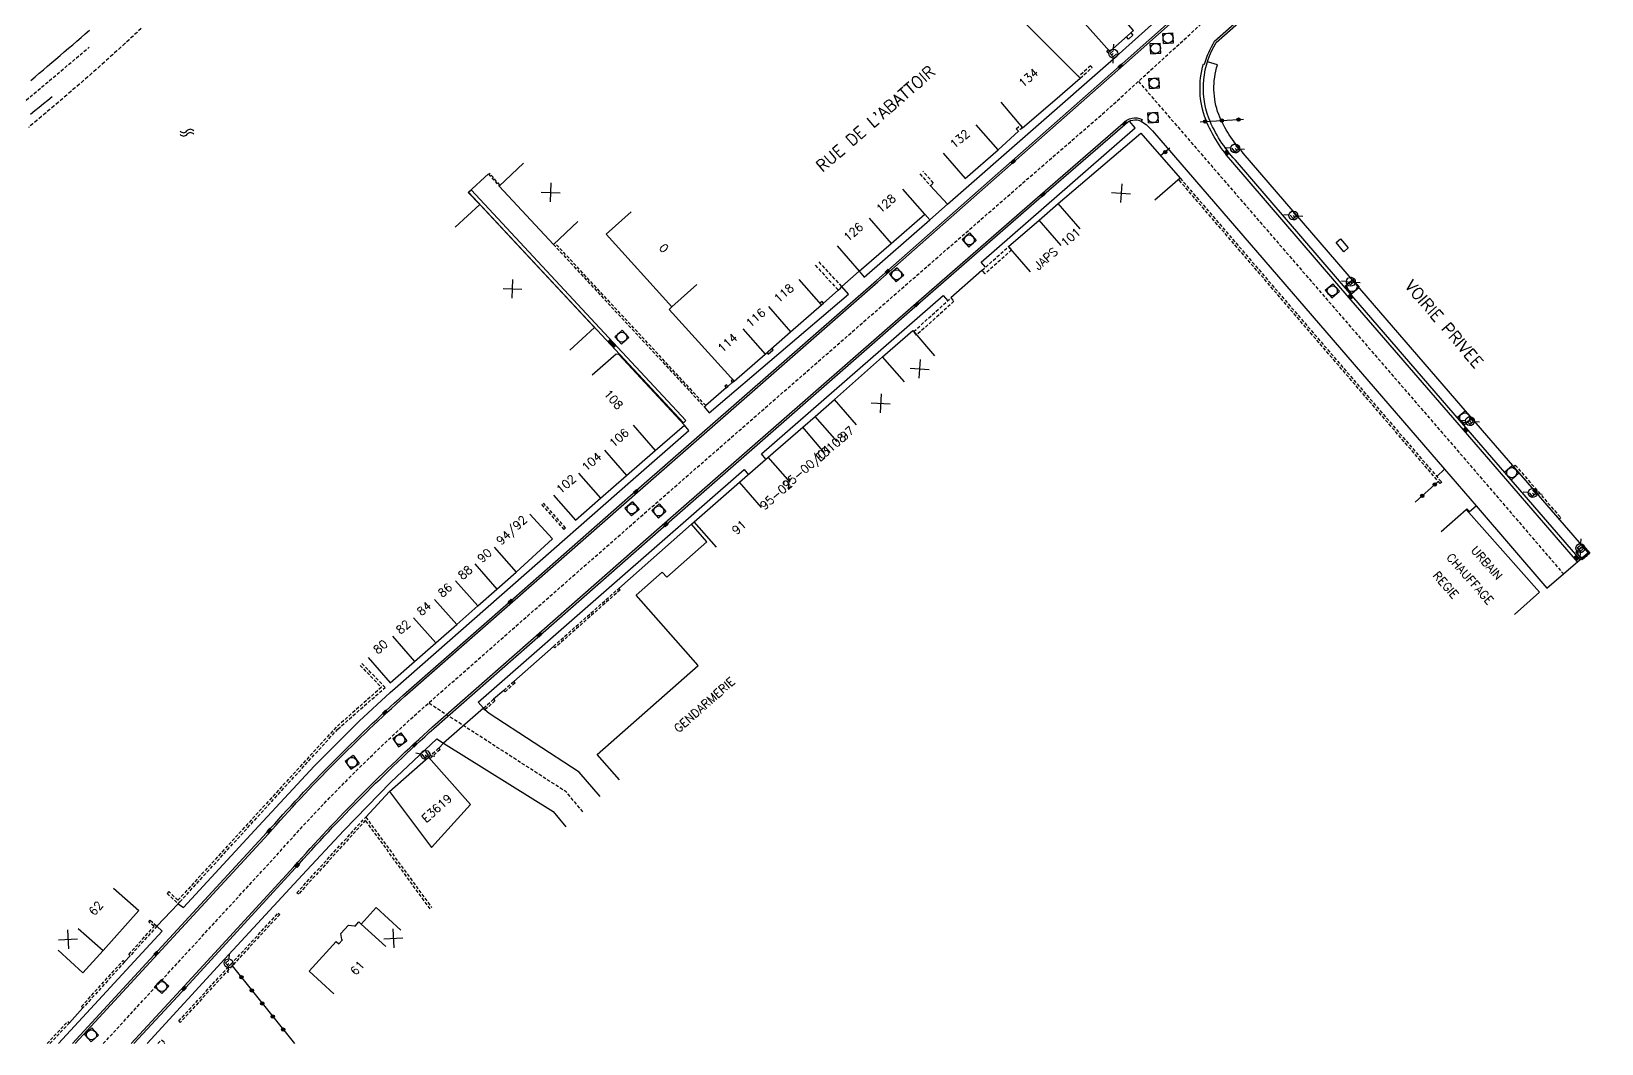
# Model space of a CAD drawing. Header units: millimetres. Extents: x 160999 to 162000, y 122000 to 123000.
# Drawn here: x 161182.8 to 161417.2, y 122000 to 122151.2 of the extents above; entities that cross this region are included whole.
import ezdxf
from ezdxf.enums import TextEntityAlignment as Align

# ---------------------------------------------------------------- set-up
doc = ezdxf.new("R2010")
doc.units = ezdxf.units.MM
doc.linetypes.add('DASHED', pattern=[0.75, 0.5, -0.25])
doc.layers.get('0').update_dxf_attribs({"linetype": 'CONTINUOUS'})
for name, color, linetype in [('W0001', 6, 'DASHED'), ('W0008', 7, 'CONTINUOUS'), ('W0100', 7, 'CONTINUOUS'), ('W0112', 1, 'DASHED'), ('W0322', 7, 'CONTINUOUS'), ('W0334', 7, 'CONTINUOUS'), ('W0400', 7, 'CONTINUOUS'), ('W0420', 7, 'CONTINUOUS'), ('W0471', 7, 'CONTINUOUS'), ('W0500', 5, 'DASHED'), ('W0984', 7, 'CONTINUOUS'), ('W0989', 7, 'CONTINUOUS'), ('W0991', 7, 'CONTINUOUS'), ('W1102', 7, 'CONTINUOUS')]:
    doc.layers.add(name, color=color, linetype=linetype)
doc.styles.get("Standard").update_dxf_attribs({"font": 'romans.shx', "width": 0.85})

# ---------------------------------------------------------------- blocks, each defined once
blk = doc.blocks.new('t991o')
at = {"color": 0, "linetype": 'Continuous'}
for p, q in [((-1, 1), (1, -1)), ((-1, -1), (1, 1))]:
    blk.add_line(p, q, dxfattribs=at)
blk = doc.blocks.new('t322o')
at = {"color": 0, "linetype": 'Continuous'}
for radius in [0.25, 0.15]:
    blk.add_circle((0, 0), radius, dxfattribs=at)
blk = doc.blocks.new('T420')
for p, q in [((0.75, 0.75), (-0.75, 0.75)), ((-0.75, 0.75), (-0.75, -0.75)), ((0.75, 0.75), (0.75, -0.75)), ((0.75, -0.75), (-0.75, -0.75))]:
    blk.add_line(p, q)
blk.add_ellipse((0, 0), major_axis=(-0.53, 0.53), ratio=1, start_param=3.926991, end_param=10.210176)
blk = doc.blocks.new('T400')
for p, q in [((-0.15, 0.3), (0.15, 0.3)), ((-0.15, -0.25), (-0.15, 0.3)), ((-0.15, 0.15), (0.15, 0.15)), ((-0.15, 0), (0.15, 0)), ((0.15, 0.3), (0.15, -0.25)), ((-0.15, -0.15), (0.15, -0.15)), ((-0.15, -0.25), (-0.15, -0.3)), ((-0.15, -0.3), (0.15, -0.3)), ((0.15, -0.3), (0.15, -0.25))]:
    blk.add_line(p, q)
blk = doc.blocks.new('T471')
for p, q in [((-0.333334, 0.333334), (-0.333334, -0.333334)), ((-0.333334, 0.333334), (0.333334, 0.333334)), ((-0.333334, 0), (0, 0)), ((0.500001, 0.500001), (1.000002, 1.000002)), ((-0.500001, -0.500001), (-1.000002, -1.000002)), ((-0.333334, -0.333334), (0.333334, -0.333334))]:
    blk.add_line(p, q)
blk.add_ellipse((0, 0), major_axis=(0.471405, 0.471405), ratio=1, start_param=5.4977871438, end_param=11.780972451)
blk = doc.blocks.new('t500o')
at = {"color": 0, "linetype": 'Continuous'}
for centre, start, end in [((-0.5, 0.625), 216.8699, 323.1301), ((0.5, -0.125), 36.8699, 143.1301), ((0.5, -0.625), 36.8699, 143.1301), ((-0.5, 0.125), 216.8699, 323.1301)]:
    blk.add_arc(centre, 0.625, start, end, dxfattribs=at)

msp = doc.modelspace()

# ---------------------------------------------------------------- linework, layer by layer
at = {"layer": 'W0001'}
msp.add_line((161165.37, 122126.91), (161191.43, 122148.82), dxfattribs=at)
at = {"layer": 'W0001', "flags": 128}
msp.add_lwpolyline([(161193.52, 122000), (161202.81, 122010.08), (161219.69, 122028.45, -0.028537), (161240.64, 122049.58), (161256.96, 122063.95), (161276.59, 122081.17), (161313.3, 122113.25), (161331.4, 122129.03), (161343.73, 122139.72, -0.023694), (161344.11, 122140.07), (161357.3, 122152.14), (161374.97, 122167.79), (161375.09, 122167.84), (161392.64, 122183.41), (161416.46, 122204.28), (161467.31, 122248.85)], format="xyb", dxfattribs=at)
for points in [[(161348.09, 122143.71), (161396.3, 122087.92), (161400.98, 122082.47), (161411.55, 122070.14)], [(161265.15, 122034.61), (161262.63, 122037.6), (161242.09, 122050.85)]]:
    msp.add_lwpolyline(points, dxfattribs=at)
at = {"layer": 'W0008'}
for p, q in [((161188.95, 122149.19), (161189.57, 122149.73)), ((161189.57, 122149.73), (161190.2, 122150.26)), ((161190.2, 122150.26), (161190.82, 122150.8)), ((161190.82, 122150.8), (161191.44, 122151.34)), ((161185.83, 122146.52), (161186.46, 122147.05)), ((161186.46, 122147.05), (161187.08, 122147.59)), ((161187.08, 122147.59), (161187.7, 122148.12)), ((161187.7, 122148.12), (161188.33, 122148.66)), ((161188.33, 122148.66), (161188.95, 122149.19)), ((161183.34, 122144.38), (161183.96, 122144.91)), ((161183.96, 122144.91), (161184.58, 122145.45)), ((161184.58, 122145.45), (161185.21, 122145.98)), ((161185.21, 122145.98), (161185.83, 122146.52)), ((161182.71, 122143.85), (161183.34, 122144.38)), ((161184.59, 122140.35), (161183.95, 122139.82)), ((161185.23, 122140.87), (161184.59, 122140.35)), ((161185.87, 122141.39), (161185.23, 122140.87)), ((161183.31, 122139.3), (161182.67, 122138.78)), ((161183.95, 122139.82), (161183.31, 122139.3))]:
    msp.add_line(p, q, dxfattribs=at)
for points in [[(161188.92, 122000), (161217.91, 122031.49, -0.028941), (161238.36, 122052.11), (161254.82, 122066.55), (161273.47, 122082.94), (161308.96, 122113.99), (161345.68, 122146.34), (161373.1, 122170.7), (161413.96, 122206.65), (161464.93, 122251.5)], [(161414.04, 122072.3), (161396.05, 122093.11), (161380.24, 122111.38), (161362.56, 122131.93, -0.087305), (161358.6, 122138.19, -0.230553), (161359.7, 122149.51), (161376.88, 122164.72), (161377.09, 122164.81), (161377.65, 122165.08), (161394.29, 122179.84), (161394.16, 122180), (161418.81, 122201.59), (161469.69, 122246.19)], [(161198.1, 122000), (161205.29, 122007.8), (161222.19, 122026.2, -0.028551), (161242.88, 122047.06), (161259.19, 122061.42), (161278.81, 122078.64), (161315.51, 122110.72), (161333.61, 122126.49), (161346.04, 122137.28, -0.337504), (161348.57, 122137.73, -0.075991), (161350.17, 122136.3), (161393.81, 122085.78), (161398.5, 122080.34), (161409.06, 122068.01)]]:
    msp.add_lwpolyline(points, format="xyb", dxfattribs=at)
for points in [[(161267.72, 122036.88), (161264.58, 122040.55), (161251.12, 122049.31), (161250.5, 122049.87)], [(161244.34, 122044.87), (161260.69, 122034.64), (161262.58, 122032.35)]]:
    msp.add_lwpolyline(points, dxfattribs=at)
at = {"layer": 'W0100'}
for points in [[(161327.55, 122140.6), (161330.78, 122136.79), (161335.63, 122140.89), (161339.4, 122144.2), (161331.39, 122152.18), (161336.32, 122156.62), (161343.82, 122148.17), (161347.37, 122151.31), (161344.05, 122155.05)], [(161318.95, 122132.98), (161322.23, 122129.21), (161327.12, 122133.47), (161323.84, 122137.24)], [(161331.99, 122115.27), (161328.71, 122119.04), (161333.25, 122122.98), (161336.12, 122125.47), (161348.43, 122135.99), (161354.33, 122129.24), (161350.56, 122125.95)], [(161256.26, 122131.49), (161252.61, 122128.08), (161260.74, 122119.35), (161264.4, 122122.76)], [(161303.12, 122119.17), (161306.39, 122115.38), (161311.16, 122119.49), (161316.17, 122123.86), (161312.89, 122127.63)], [(161263.19, 122103.54), (161266.85, 122106.94), (161249.74, 122125.34), (161246.08, 122121.93)], [(161272.32, 122124.24), (161268.61, 122120.89), (161278.44, 122110.02), (161278.02, 122109.64), (161287.71, 122098.94), (161292.33, 122102.99), (161296.12, 122106.31), (161300.74, 122110.34), (161297.45, 122114.1)], [(161270.6, 122039.41), (161267.29, 122043.16), (161282.37, 122056.46), (161273.09, 122066.98), (161276.99, 122070.42), (161277.66, 122069.67), (161283.63, 122074.93), (161281.35, 122077.57), (161281.74, 122077.92), (161288.54, 122083.84), (161292.78, 122087.59), (161297.96, 122092.04), (161299.84, 122093.68), (161302.72, 122096.19), (161309.85, 122102.56), (161314.39, 122106.49), (161317.66, 122102.71)], [(161260.75, 122081.93), (161264.04, 122078.17), (161267.77, 122081.45), (161271.67, 122084.84), (161275.95, 122088.58), (161280.3, 122092.37), (161270.49, 122102.94), (161270.12, 122102.98), (161266.54, 122099.85)], [(161233.08, 122057.67), (161236.36, 122053.9), (161240.01, 122057.07), (161243.16, 122059.84), (161246.29, 122062.59), (161249.43, 122065.36), (161252.3, 122067.88), (161255.17, 122070.39), (161260.62, 122075.41), (161257.23, 122079.09)], [(161393.28, 122076.48), (161397.03, 122079.79), (161407.98, 122067.42), (161404.23, 122064.1)], [(161236.24, 122037.63), (161242.09, 122042.78), (161248.37, 122035.72)], [(161236.24, 122037.63), (161242.52, 122029.3)], [(161248.37, 122035.72), (161242.52, 122029.3)], [(161195.07, 122023.21), (161198.81, 122019.9), (161193.5, 122013.9), (161190.46, 122010.56), (161186.76, 122013.93)], [(161227.94, 122007.44), (161224.25, 122010.81), (161228.29, 122015.24), (161228.69, 122014.89), (161229.24, 122015.48), (161229.16, 122015.56), (161229, 122016.44), (161230.15, 122017.7), (161231.05, 122017.61), (161231.14, 122017.55), (161231.66, 122018.17), (161232.02, 122017.86), (161234.27, 122020.33), (161237.96, 122016.96)]]:
    msp.add_lwpolyline(points, dxfattribs=at)
msp.add_lwpolyline([(161379.42, 122118.83), (161378.77, 122118.27), (161377.59, 122119.64), (161378.24, 122120.2)], close=True, dxfattribs=at)
at = {"layer": 'W0112'}
for p, q in [((161196.76, 122149.36), (161196.15, 122148.81)), ((161197.37, 122149.93), (161196.76, 122149.36)), ((161197.97, 122150.48), (161197.37, 122149.93)), ((161198.57, 122151.03), (161197.97, 122150.48)), ((161199.16, 122151.59), (161198.57, 122151.03)), ((161194.3, 122147.14), (161193.68, 122146.58)), ((161194.92, 122147.69), (161194.3, 122147.14)), ((161195.53, 122148.25), (161194.92, 122147.69)), ((161196.15, 122148.81), (161195.53, 122148.25)), ((161191.82, 122144.93), (161191.2, 122144.38)), ((161192.44, 122145.48), (161191.82, 122144.93)), ((161193.06, 122146.03), (161192.44, 122145.48)), ((161193.68, 122146.58), (161193.06, 122146.03)), ((161189.32, 122142.75), (161188.7, 122142.21)), ((161189.95, 122143.29), (161189.32, 122142.75)), ((161190.58, 122143.84), (161189.95, 122143.29)), ((161191.2, 122144.38), (161190.58, 122143.84)), ((161186.18, 122140.05), (161185.54, 122139.51)), ((161186.81, 122140.58), (161186.18, 122140.05)), ((161187.44, 122141.12), (161186.81, 122140.58)), ((161188.07, 122141.66), (161187.44, 122141.12)), ((161188.7, 122142.21), (161188.07, 122141.66)), ((161183.64, 122137.9), (161183.01, 122137.37)), ((161184.28, 122138.44), (161183.64, 122137.9)), ((161184.91, 122138.97), (161184.28, 122138.44)), ((161185.54, 122139.51), (161184.91, 122138.97)), ((161183.01, 122137.37), (161182.37, 122136.84))]:
    msp.add_line(p, q, dxfattribs=at)
for points in [[(161343.82, 122148.17), (161343.59, 122147.95), (161343.36, 122148.2), (161343.59, 122148.43)], [(161339.4, 122144.2), (161341.17, 122145.78), (161340.94, 122146.04), (161339.15, 122144.44)], [(161330.78, 122136.79), (161330.16, 122136.26), (161329.84, 122136.64), (161330.46, 122137.17)], [(161354.33, 122129.24), (161393.38, 122083.83), (161393.15, 122083.64), (161354.1, 122129.04)], [(161260.74, 122119.35), (161283.26, 122095.1), (161283.48, 122095.3), (161260.96, 122119.56)], [(161329.16, 122118.53), (161325.19, 122114.97), (161324.73, 122115.48), (161328.71, 122119.04)], [(161300.74, 122110.34), (161301.04, 122110.59), (161300.84, 122110.82), (161300.54, 122110.56)], [(161314.53, 122106.33), (161320.08, 122111.37), (161320.54, 122110.86), (161314.97, 122105.82)], [(161286.57, 122098.37), (161286.32, 122098.17), (161286.51, 122097.94), (161286.76, 122098.14)], [(161287.51, 122099.16), (161287.26, 122098.97), (161287.45, 122098.73), (161287.71, 122098.94)], [(161410.92, 122078.33), (161404.11, 122086.21), (161404.34, 122086.41), (161411.15, 122078.53)], [(161260.73, 122059.31), (161270.49, 122067.98), (161270.69, 122067.76), (161260.93, 122059.09)], [(161253.31, 122052.76), (161254.8, 122054.09), (161255, 122053.87), (161253.51, 122052.53)], [(161250.3, 122050.09), (161251.81, 122051.43), (161252.01, 122051.2), (161250.5, 122049.86)], [(161242.09, 122042.78), (161243.61, 122044.14), (161243.81, 122043.92), (161242.29, 122042.56)], [(161200.52, 122018.43), (161201.54, 122017.54), (161197.55, 122013.13), (161197.33, 122013.33), (161201.11, 122017.51), (161200.32, 122018.2)], [(161204.78, 122003.37), (161212.57, 122011.85), (161219.65, 122019.5), (161219.87, 122019.3), (161212.79, 122011.65), (161205, 122003.17)], [(161196.69, 122012.2), (161190.49, 122005.33), (161190.27, 122005.53), (161196.47, 122012.4)]]:
    msp.add_lwpolyline(points, close=True, dxfattribs=at)
for points in [[(161251.03, 122129.89), (161252.61, 122128.08), (161252.75, 122128.21), (161251.18, 122130.02)], [(161315.46, 122129.9), (161317.06, 122128.09), (161317.48, 122128.52), (161315.91, 122130.3)], [(161303.27, 122112.54), (161303.58, 122112.8), (161303.79, 122113.08), (161300.4, 122116.74)], [(161299.84, 122116.24), (161303.24, 122112.57)], [(161258.98, 122080.5), (161262.29, 122076.78)], [(161262.29, 122076.78), (161262.56, 122077.02), (161259.26, 122080.73)], [(161203.04, 122022.42), (161204.7, 122020.88), (161204.96, 122021.16), (161228.55, 122046.98), (161235.62, 122053.19), (161232.15, 122056.76)], [(161231.87, 122056.49), (161235.06, 122053.21), (161228.28, 122047.25), (161204.67, 122021.42), (161203.31, 122022.71), (161203.04, 122022.42)], [(161242.32, 122020.13), (161232.68, 122033.35), (161222.65, 122022.3), (161222.42, 122022.51), (161232.71, 122033.83), (161242.56, 122020.31)], [(161185.13, 122000), (161188.25, 122003.32), (161188.47, 122003.11), (161185.55, 122000)], [(161201.68, 122000), (161202.22, 122000.58), (161202.73, 122000.11), (161202.63, 122000)]]:
    msp.add_lwpolyline(points, dxfattribs=at)
at = {"layer": 'W0322'}
for points in [[(161357.3, 122137.65), (161363.78, 122138.06)], [(161352.79, 122133.71), (161351.39, 122132.57)], [(161392.87, 122083.96), (161389.4, 122080.86)], [(161212.76, 122011.61), (161222.06, 122000)]]:
    msp.add_lwpolyline(points, dxfattribs=at)
at = {"layer": 'W0334'}
for p, q in [((161330.16, 122136.26), (161327.12, 122133.47)), ((161319.59, 122125.36), (161316.95, 122123.03)), ((161324.73, 122115.48), (161320.08, 122111.37)), ((161301.04, 122110.59), (161303.27, 122112.54)), ((161286.51, 122097.94), (161283.48, 122095.3)), ((161287.45, 122098.73), (161286.76, 122098.14)), ((161281.35, 122077.57), (161270.49, 122067.98)), ((161260.73, 122059.31), (161254.8, 122054.09)), ((161253.31, 122052.76), (161251.81, 122051.43)), ((161250.3, 122050.09), (161244.34, 122044.87)), ((161236.24, 122037.63), (161232.71, 122033.83)), ((161197.55, 122013.13), (161196.69, 122012.2))]:
    msp.add_line(p, q, dxfattribs=at)
for points in [[(161189.33, 122000), (161218.13, 122031.29, -0.028942), (161238.56, 122051.88), (161255.01, 122066.32), (161273.67, 122082.72), (161309.16, 122113.76), (161345.88, 122146.11), (161373.3, 122170.47), (161414.16, 122206.43), (161465.13, 122251.28)], [(161413.66, 122071.97), (161395.67, 122092.78), (161379.86, 122111.05), (161362.19, 122131.6, -0.087321), (161358.13, 122138.01, -0.158406), (161357.78, 122146.33), (161357.97, 122146.28, -0.070618), (161359.47, 122149.7), (161376.72, 122164.98), (161376.83, 122165.02), (161393.96, 122180.22), (161393.96, 122180.23), (161418.61, 122201.82), (161469.49, 122246.42), (161469.69, 122246.19)], [(161414.04, 122072.3), (161415.24, 122073.33), (161397.25, 122094.15), (161381.44, 122112.41), (161363.75, 122132.99, -0.087236), (161360.07, 122138.77, -0.166914), (161359.9, 122146.17), (161359.9, 122146.17), (161358.38, 122146.61)], [(161197.69, 122000), (161205.07, 122008), (161221.97, 122026.4, -0.02855), (161242.68, 122047.29), (161258.99, 122061.64), (161278.61, 122078.87), (161315.31, 122110.95), (161333.41, 122126.72), (161345.83, 122137.49, -0.326507), (161348.63, 122138.03), (161348.51, 122137.76)]]:
    msp.add_lwpolyline(points, format="xyb", dxfattribs=at)
for points in [[(161317.06, 122128.09), (161319.59, 122125.36), (161344.76, 122147.42), (161359.57, 122160.7), (161364.3, 122164.98), (161363.7, 122165.69), (161359.71, 122162.24)], [(161346.95, 122150.94), (161347.26, 122150.6), (161346.63, 122150.02), (161346.31, 122150.37)], [(161325.25, 122115.95), (161324.6, 122116.71), (161347.61, 122136.76), (161346.74, 122137.78)], [(161249.74, 122125.34), (161248.01, 122127.12), (161251.03, 122129.89)], [(161303.79, 122113.08), (161306.39, 122115.38), (161307.13, 122114.45), (161316.95, 122123.03), (161316.17, 122123.86)], [(161283.26, 122095.1), (161284.01, 122094.23), (161304.81, 122111.91), (161303.79, 122113.08)], [(161292.46, 122087.31), (161291.82, 122088.06), (161318.91, 122111.72), (161319.61, 122110.94)], [(161292.59, 122103.22), (161292.81, 122102.97), (161293.53, 122103.63), (161293.33, 122103.86)], [(161186.81, 122000), (161202.29, 122016.8), (161201.54, 122017.54), (161204.7, 122020.88), (161205.52, 122020.31), (161216.76, 122032.53), (161225.02, 122041.44), (161231.73, 122048.16), (161236.34, 122052.43), (161237.11, 122053.09), (161272.25, 122083.94), (161280.97, 122091.56), (161280.3, 122092.37)], [(161250.3, 122050.09), (161249.52, 122051.01), (161269.85, 122068.81), (161289.2, 122085.75), (161289.84, 122084.97)], [(161393.81, 122085.78), (161392.63, 122084.71)], [(161397.03, 122079.79), (161397.14, 122079.89), (161397.52, 122079.49), (161398.5, 122080.34)], [(161409.06, 122068.01), (161414.04, 122072.3)], [(161200.06, 122000), (161211.69, 122012.64), (161223.2, 122025.14), (161229.43, 122031.85), (161236.44, 122039.07), (161243.33, 122045.51), (161244.34, 122044.87), (161243.61, 122044.14)]]:
    msp.add_lwpolyline(points, dxfattribs=at)
at = {"layer": 'W0334', "flags": 128}
msp.add_lwpolyline([(161248.44, 122127.52), (161269.67, 122104.72), (161280.52, 122093.05), (161280.15, 122092.71), (161269.3, 122104.38), (161248.07, 122127.18)], close=True, dxfattribs=at)
msp.add_lwpolyline([(161190.49, 122005.33), (161188.47, 122003.11)], dxfattribs=at)
at = {"layer": 'W1102'}
for p, q in [((161339.4, 122121.69), (161336.12, 122125.47)), ((161307.9, 122123.28), (161311.16, 122119.49)), ((161336.53, 122119.2), (161333.25, 122122.98)), ((161282.15, 122113.38), (161278.44, 122110.02)), ((161292.83, 122110.07), (161296.12, 122106.31)), ((161289.04, 122106.75), (161292.33, 122102.99)), ((161313.18, 122098.83), (161309.85, 122102.56)), ((161306.01, 122092.42), (161302.72, 122096.19)), ((161303.12, 122089.9), (161299.84, 122093.68)), ((161272.66, 122092.34), (161275.95, 122088.58)), ((161301.21, 122088.25), (161297.96, 122092.04)), ((161268.38, 122088.61), (161271.67, 122084.84)), ((161296.09, 122083.85), (161292.78, 122087.59)), ((161264.48, 122085.2), (161267.77, 122081.45)), ((161291.82, 122080.07), (161288.54, 122083.84)), ((161285.08, 122074.13), (161281.74, 122077.92)), ((161251.88, 122074.16), (161255.17, 122070.39)), ((161248.99, 122071.63), (161252.3, 122067.88)), ((161246.12, 122069.11), (161249.43, 122065.36)), ((161242.99, 122066.35), (161246.29, 122062.59)), ((161239.86, 122063.59), (161243.16, 122059.84)), ((161236.73, 122060.84), (161240.01, 122057.07)), ((161189.76, 122017.21), (161193.5, 122013.9))]:
    msp.add_line(p, q, dxfattribs=at)
at = {"layer": 'W1102', "flags": 128}
msp.add_lwpolyline([(161232.02, 122017.86), (161235.71, 122014.49)], dxfattribs=at)

# ---------------------------------------------------------------- block references
at = {"layer": 'W0322'}
for p, rotation in [((161358.06, 122137.7), 3.635767599383031), ((161360.55, 122137.85), 3.635767599383031), ((161363.05, 122138.01), 3.635767599383031), ((161352.09, 122133.14), 219.2138531962658), ((161392.33, 122083.48), 221.7871226342877), ((161390.46, 122081.81), 221.7871226342877), ((161214.14, 122009.9), 308.6721450748984), ((161215.7, 122007.95), 308.6721450748984), ((161217.26, 122006), 308.6721450748984), ((161218.82, 122004.04), 308.6721450748984), ((161220.39, 122002.09), 308.6721450748984)]:
    msp.add_blockref('t322o', p, dxfattribs=dict(at, rotation=rotation))
at = {"layer": 'W0400'}
for p, rotation in [((161345.4, 122146), 131.3825496961644), ((161346.06, 122137.41), 130.9358950896518), ((161361.29, 122133.06), 220.6960950646377), ((161329.39, 122131.71), 131.3825496961644), ((161333.86, 122126.79), 131.0751703659097), ((161310.58, 122115.32), 131.1806392551514), ((161379.77, 122111.57), 220.8727495619657), ((161314.98, 122110.36), 131.1533636514793), ((161269.25, 122104.78), 222.9374428901667), ((161269.7, 122104.32), 222.9374428901667), ((161396.92, 122091.63), 220.8408403631367), ((161273, 122082.45), 131.3010885315188), ((161277.55, 122077.48), 131.2743820430483), ((161413.49, 122072.55), 221.1814954296333), ((161254.3, 122066.05), 131.2648505797877), ((161258.68, 122061.03), 131.3568156333776), ((161235.54, 122049.48), 315.6715536136537), ((161240.02, 122044.6), 314.1849683022261), ((161218.26, 122031.82), 137.3890050260717), ((161222.51, 122026.63), 137.4284233750868), ((161201.39, 122013.46), 137.3524402781887), ((161205.6, 122008.19), 137.3325457278928)]:
    msp.add_blockref('T400', p, dxfattribs=dict(at, rotation=rotation))
at = {"layer": 'W0420'}
for p, rotation in [((161350.65, 122148.64), 183.6357675993827), ((161352.51, 122150.18), 183.6357675993827), ((161350.44, 122143.44), 183.6357675993827), ((161350.28, 122138.3), 183.6357675993827), ((161322.82, 122120.03), 41.38254969616445), ((161311.98, 122114.82), 41.15336365147924), ((161377.04, 122112.43), 130.8727495619657), ((161380, 122113.06), 130.8727495619657), ((161270.95, 122105.51), 132.9374428901668), ((161396.81, 122093.46), 130.8408403631367), ((161403.83, 122085.27), 131.8439528781727), ((161272.47, 122079.86), 41.30108853151884), ((161276.47, 122079.55), 41.30108853151884), ((161414.44, 122073.33), 40.73771963047746), ((161237.79, 122045.39), 126.0817125213367), ((161230.67, 122042.01), 126.0817125213367), ((161202.24, 122008.53), 47.34881709299275), ((161191.76, 122001.3), 131.9373375564337)]:
    msp.add_blockref('T420', p, dxfattribs=dict(at, rotation=rotation))
at = {"layer": 'W0471'}
for p, rotation in [((161344.33, 122147.86), 41.74013843440724), ((161362.54, 122133.68), 130.7274940829257), ((161371.22, 122123.68), 130.7274940829257), ((161379.8, 122113.79), 130.8727495619657), ((161397.59, 122092.96), 130.8408403631367), ((161406.95, 122082.23), 128.9862252726857), ((161414.08, 122073.99), 40.73771963047746), ((161241.61, 122043.14), 126.0817125213367), ((161212.25, 122011.98), 39.95409836928783)]:
    msp.add_blockref('T471', p, dxfattribs=dict(at, rotation=rotation))
at = {"layer": 'W0500', "rotation": 0.5255601729293183}
msp.add_blockref('t500o', (161206.02, 122136.05), dxfattribs=at)
at = {"layer": 'W0991'}
for p, rotation in [((161260.33, 122127.12), 43.00171537508526), ((161345.5, 122127.02), 311.1263254745862), ((161254.63, 122112.73), 42.93238951291404), ((161315.42, 122100.77), 310.933308165721), ((161309.6, 122095.63), 311.7672139340885), ((161188.26, 122015.57), 317.6348983191113), ((161236.84, 122015.73), 317.6449109810804)]:
    msp.add_blockref('t991o', p, dxfattribs=dict(at, rotation=rotation))

# ---------------------------------------------------------------- texts
at = {"layer": 'W0984'}
for s, rotation, p in [('JAPS', 40.9325, (161334.26, 122117.23)), ('E3108', 40.9673, (161302.17, 122089.08)), ('CHAUFFAGE', 311.5168, (161397.61, 122069.41)), ('URBAIN', 311.5168, (161400.11, 122071.79)), ('REGIE', 311.5168, (161393.98, 122068.51)), ('GENDARMERIE', 41.3794, (161283.28, 122050.59)), ('E3619', 41.6168, (161243.31, 122035.14))]:
    msp.add_text(s, height=1.25, rotation=rotation, dxfattribs=at).set_placement(p, align=Align.MIDDLE)
at = {"layer": 'W0989'}
for s, rotation, p in [("RUE DE L'ABATTOIR", 41.1849, (161308.82, 122138.15)), ('VOIRIE PRIVEE', 310.7468, (161393.72, 122107.46))]:
    msp.add_text(s, height=1.75, rotation=rotation, dxfattribs=at).set_placement(p, align=Align.MIDDLE)
at = {"layer": 'W0991'}
for s, rotation, p in [('134', 41.5831, (161331.64, 122144.23)), ('132', 41.0484, (161321.39, 122135.11)), ('128', 41.0596, (161310.39, 122125.46)), ('126', 40.7652, (161305.51, 122121.22)), ('101', 40.9211, (161337.96, 122120.45)), ('0', 312.1469, (161277.24, 122118.81)), ('118', 41.099, (161295.14, 122112.09)), ('116', 41.2179, (161290.93, 122108.41)), ('114', 42.1469, (161286.73, 122104.66)), ('108', 311.1006, (161269.72, 122096.2)), ('106', 41.1006, (161270.52, 122090.48)), ('97', 41.0845, (161304.57, 122091.16)), ('95-00/01', 40.6554, (161298.65, 122086.05)), ('104', 41.1176, (161266.43, 122086.91)), ('102', 41.2581, (161262.61, 122083.57)), ('95-02', 41.5148, (161293.96, 122081.96)), ('94/92', 42.6537, (161254.55, 122076.62)), ('91', 41.3794, (161288.45, 122077.1)), ('90', 41.1797, (161250.44, 122072.89)), ('88', 41.3175, (161247.56, 122070.37)), ('86', 41.4089, (161244.55, 122067.73)), ('84', 41.3197, (161241.42, 122064.97)), ('82', 41.3436, (161238.29, 122062.22)), ('80', 40.9916, (161234.91, 122059.26)), ('62', 48.5201, (161192.41, 122020.21)), ('61', 47.6449, (161231.46, 122011.3))]:
    msp.add_text(s, height=1.25, rotation=rotation, dxfattribs=at).set_placement(p, align=Align.MIDDLE)

doc.saveas('drawing.dxf')
